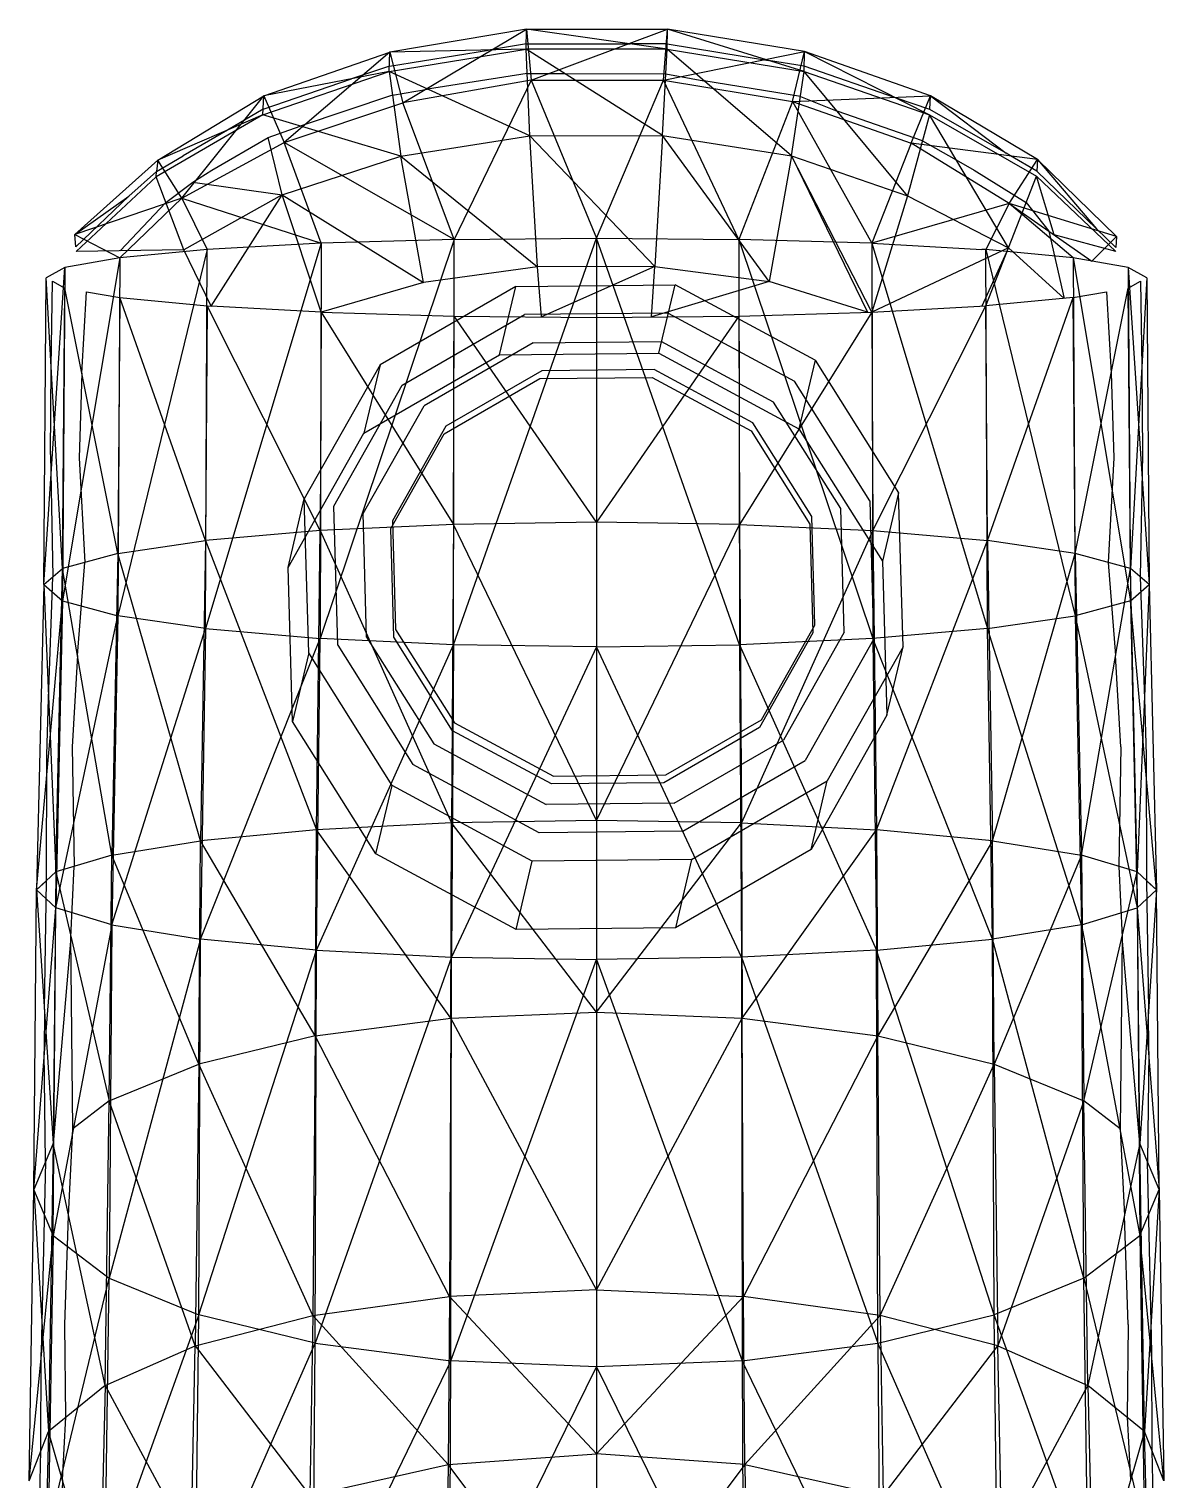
# Model space of a CAD drawing. Header units: inches. Extents: x 0 to 54693, y 0 to 31146.
# Drawn here: x 13283.5 to 13332, y 14921.6 to 14983.6 of the extents above; entities that cross this region are included whole.
import ezdxf

# ---------------------------------------------------------------- set-up
doc = ezdxf.new("R2010")
doc.units = ezdxf.units.IN
doc.header["$MEASUREMENT"] = 0
doc.layers.add('Added', color=3, linetype='Continuous')

msp = doc.modelspace()

# ---------------------------------------------------------------- linework, layer by layer
at = {"layer": 'Added', "linetype": 'Continuous', "lineweight": -2, "ltscale": 0.18}
for p, q in [((13304.755, 14983.564), (13298.912, 14982.585)), ((13299.466, 14980.409), (13304.755, 14983.564)), ((13304.738, 14982.702), (13304.755, 14983.564)), ((13304.755, 14983.564), (13310.766, 14983.568)), ((13310.753, 14982.707), (13304.755, 14983.564)), ((13304.755, 14983.564), (13304.943, 14981.386)), ((13304.943, 14981.386), (13310.766, 14983.568)), ((13310.602, 14981.386), (13310.766, 14983.568)), ((13310.753, 14982.707), (13310.766, 14983.568)), ((13316.626, 14982.601), (13310.766, 14983.568)), ((13316.609, 14981.757), (13310.766, 14983.568)), ((13293.528, 14980.71), (13298.912, 14982.585)), ((13298.912, 14982.585), (13294.397, 14978.723)), ((13298.879, 14981.749), (13304.738, 14982.702)), ((13298.879, 14981.749), (13298.912, 14982.585)), ((13298.888, 14981.987), (13303.123, 14982.67)), ((13304.738, 14982.702), (13298.912, 14982.585)), ((13298.912, 14982.585), (13299.466, 14980.409)), ((13304.743, 14982.933), (13303.123, 14982.67)), ((13310.753, 14982.707), (13304.738, 14982.702)), ((13304.895, 14979.003), (13304.738, 14982.702)), ((13310.564, 14979.013), (13304.738, 14982.702)), ((13304.743, 14982.933), (13309.175, 14982.932)), ((13310.756, 14982.932), (13309.175, 14982.932)), ((13310.564, 14979.013), (13310.753, 14982.707)), ((13310.602, 14981.386), (13316.626, 14982.601)), ((13316.077, 14978.151), (13310.753, 14982.707)), ((13310.753, 14982.707), (13316.609, 14981.757)), ((13310.756, 14982.932), (13315.093, 14982.227)), ((13316.117, 14980.469), (13316.626, 14982.601)), ((13316.609, 14981.757), (13316.626, 14982.601)), ((13316.626, 14982.601), (13321.962, 14979.903)), ((13322.013, 14980.71), (13316.626, 14982.601)), ((13298.888, 14981.987), (13297.267, 14981.436)), ((13316.614, 14981.981), (13315.093, 14982.227)), ((13320.549, 14980.618), (13316.614, 14981.981)), ((13293.482, 14979.899), (13298.879, 14981.749)), ((13293.496, 14980.149), (13297.267, 14981.436)), ((13298.879, 14981.749), (13293.528, 14980.71)), ((13304.895, 14979.003), (13298.879, 14981.749)), ((13298.879, 14981.749), (13299.017, 14980.747)), ((13304.943, 14981.386), (13299.466, 14980.409)), ((13304.782, 14981.666), (13300.52, 14981)), ((13304.943, 14981.386), (13301.652, 14974.581)), ((13304.782, 14981.666), (13306.378, 14981.664)), ((13304.943, 14981.386), (13307.739, 14974.638)), ((13304.943, 14981.386), (13310.602, 14981.386)), ((13306.378, 14981.664), (13310.699, 14981.65)), ((13307.739, 14974.638), (13310.602, 14981.386)), ((13313.826, 14974.581), (13310.602, 14981.386)), ((13310.602, 14981.386), (13316.117, 14980.469)), ((13310.699, 14981.65), (13312.326, 14981.361)), ((13316.451, 14980.685), (13312.326, 14981.361)), ((13316.077, 14978.151), (13316.609, 14981.757)), ((13316.609, 14981.757), (13321.962, 14979.903)), ((13321.023, 14976.445), (13316.609, 14981.757)), ((13288.998, 14977.964), (13293.528, 14980.71)), ((13290.024, 14976.346), (13293.528, 14980.71)), ((13293.482, 14979.899), (13293.528, 14980.71)), ((13293.528, 14980.71), (13294.397, 14978.723)), ((13299.017, 14980.747), (13295.079, 14979.423)), ((13299.017, 14980.747), (13300.52, 14981)), ((13299.017, 14980.747), (13299.375, 14978.142)), ((13316.117, 14980.469), (13322.013, 14980.71)), ((13316.451, 14980.685), (13318.026, 14980.052)), ((13321.976, 14980.128), (13320.549, 14980.618)), ((13321.183, 14978.691), (13322.013, 14980.71)), ((13321.976, 14980.128), (13322.013, 14980.71)), ((13322.013, 14980.71), (13325.238, 14978.26)), ((13326.581, 14977.994), (13322.013, 14980.71)), ((13293.496, 14980.149), (13291.968, 14979.246)), ((13294.397, 14978.723), (13299.466, 14980.409)), ((13301.652, 14974.581), (13299.466, 14980.409)), ((13316.117, 14980.469), (13313.826, 14974.581)), ((13316.117, 14980.469), (13319.498, 14974.411)), ((13316.117, 14980.469), (13321.183, 14978.691)), ((13321.66, 14978.792), (13318.026, 14980.052)), ((13325.238, 14978.26), (13321.976, 14980.128)), ((13293.482, 14979.899), (13288.919, 14977.25)), ((13293.482, 14979.899), (13288.998, 14977.964)), ((13299.375, 14978.142), (13293.482, 14979.899)), ((13293.715, 14978.929), (13295.079, 14979.423)), ((13321.962, 14979.903), (13321.023, 14976.445)), ((13325.339, 14974.225), (13321.962, 14979.903)), ((13321.962, 14979.903), (13326.536, 14977.275)), ((13290.024, 14976.346), (13294.397, 14978.723)), ((13291.968, 14979.246), (13290.077, 14978.149)), ((13291.309, 14977.539), (13293.715, 14978.929)), ((13294.304, 14976.485), (13293.715, 14978.929)), ((13301.652, 14974.581), (13294.397, 14978.723)), ((13295.979, 14974.411), (13294.397, 14978.723)), ((13299.375, 14978.142), (13304.895, 14979.003)), ((13304.895, 14979.003), (13310.564, 14979.013)), ((13305.212, 14973.41), (13304.895, 14979.003)), ((13310.224, 14973.426), (13304.895, 14979.003)), ((13310.564, 14979.013), (13310.224, 14973.426)), ((13310.564, 14979.013), (13316.077, 14978.151)), ((13315.112, 14972.774), (13310.564, 14979.013)), ((13321.183, 14978.691), (13319.498, 14974.411)), ((13325.374, 14976.116), (13321.183, 14978.691)), ((13326.581, 14977.994), (13321.183, 14978.691)), ((13321.66, 14978.792), (13323.11, 14977.973)), ((13288.945, 14977.482), (13290.077, 14978.149)), ((13294.304, 14976.485), (13299.375, 14978.142)), ((13300.346, 14972.738), (13299.375, 14978.142)), ((13299.375, 14978.142), (13305.212, 14973.41)), ((13316.077, 14978.151), (13315.112, 14972.774)), ((13316.077, 14978.151), (13319.312, 14971.463)), ((13316.077, 14978.151), (13321.023, 14976.445)), ((13319.498, 14971.469), (13316.077, 14978.151)), ((13325.43, 14978.149), (13325.238, 14978.26)), ((13326.549, 14977.491), (13325.43, 14978.149)), ((13288.998, 14977.964), (13285.453, 14974.791)), ((13288.945, 14977.482), (13287.757, 14976.425)), ((13288.919, 14977.25), (13288.945, 14977.482)), ((13288.998, 14977.964), (13288.945, 14977.482)), ((13290.024, 14976.346), (13288.998, 14977.964)), ((13290.499, 14977.025), (13291.309, 14977.539)), ((13323.11, 14977.973), (13323.879, 14977.539)), ((13323.879, 14977.539), (13326.098, 14976.158)), ((13325.374, 14976.116), (13326.581, 14977.994)), ((13326.581, 14977.994), (13326.549, 14977.491)), ((13329.106, 14975.032), (13326.549, 14977.491)), ((13326.581, 14977.994), (13329.106, 14975.032)), ((13326.581, 14977.994), (13329.951, 14974.703)), ((13285.513, 14974.06), (13288.919, 14977.25)), ((13290.112, 14974.135), (13288.919, 14977.25)), ((13289.338, 14976.156), (13290.499, 14977.025)), ((13290.499, 14977.025), (13294.304, 14976.485)), ((13325.339, 14974.225), (13326.536, 14977.275)), ((13327.294, 14974.773), (13326.536, 14977.275)), ((13326.536, 14977.275), (13329.927, 14974.068)), ((13285.453, 14974.791), (13287.757, 14976.425)), ((13290.024, 14976.346), (13285.453, 14974.791)), ((13287.757, 14976.425), (13285.496, 14974.262)), ((13290.024, 14976.346), (13287.371, 14973.789)), ((13290.024, 14976.346), (13291.109, 14974.141)), ((13290.024, 14976.346), (13295.979, 14974.411)), ((13294.304, 14976.485), (13290.112, 14974.135)), ((13291.276, 14971.729), (13294.304, 14976.485)), ((13295.979, 14971.469), (13294.304, 14976.485)), ((13294.304, 14976.485), (13300.346, 14972.738)), ((13321.023, 14976.445), (13319.498, 14971.469)), ((13321.023, 14976.445), (13325.339, 14974.225)), ((13289.338, 14976.156), (13287.385, 14974.091)), ((13325.374, 14976.116), (13319.498, 14974.411)), ((13325.374, 14976.116), (13324.369, 14974.141)), ((13328.107, 14973.789), (13325.374, 14976.116)), ((13325.374, 14976.116), (13328.906, 14973.65)), ((13329.951, 14974.703), (13325.374, 14976.116)), ((13326.098, 14976.158), (13327.065, 14974.935)), ((13329.933, 14974.233), (13329.106, 14975.032)), ((13285.453, 14974.791), (13287.371, 14973.789)), ((13285.496, 14974.262), (13285.453, 14974.791)), ((13295.979, 14974.411), (13291.039, 14957.946)), ((13295.979, 14974.411), (13291.109, 14974.141)), ((13301.652, 14974.581), (13295.93, 14957.523)), ((13295.979, 14974.411), (13295.93, 14957.523)), ((13301.652, 14974.581), (13295.979, 14974.411)), ((13301.626, 14957.257), (13307.739, 14974.638)), ((13301.626, 14957.257), (13301.652, 14974.581)), ((13301.652, 14974.581), (13307.739, 14974.638)), ((13307.739, 14974.638), (13313.826, 14974.581)), ((13307.739, 14974.638), (13307.739, 14806.721)), ((13313.851, 14957.257), (13307.739, 14974.638)), ((13319.498, 14974.411), (13313.826, 14974.581)), ((13313.826, 14974.581), (13319.548, 14957.523)), ((13313.826, 14974.581), (13313.851, 14957.257)), ((13319.498, 14974.411), (13324.202, 14974.15)), ((13319.498, 14974.411), (13324.439, 14957.946)), ((13319.498, 14974.411), (13319.548, 14957.523)), ((13327.065, 14974.935), (13327.717, 14972.054)), ((13329.927, 14974.068), (13327.294, 14974.773)), ((13328.906, 14973.65), (13329.951, 14974.703)), ((13329.951, 14974.703), (13329.933, 14974.233)), ((13287.371, 14973.789), (13284.926, 14959.139)), ((13287.371, 14973.789), (13285.022, 14973.379)), ((13290.112, 14974.135), (13285.513, 14974.06)), ((13291.109, 14974.141), (13287.285, 14958.497)), ((13287.371, 14973.789), (13287.285, 14958.497)), ((13291.109, 14974.141), (13287.371, 14973.789)), ((13291.276, 14971.729), (13290.112, 14974.135)), ((13291.039, 14957.946), (13291.109, 14974.141)), ((13325.339, 14974.225), (13319.498, 14971.469)), ((13325.339, 14974.225), (13324.202, 14971.729)), ((13324.369, 14974.141), (13324.202, 14974.15)), ((13324.369, 14971.739), (13325.339, 14974.225)), ((13324.439, 14957.946), (13324.369, 14974.141)), ((13324.369, 14974.141), (13328.192, 14958.497)), ((13328.107, 14973.789), (13324.369, 14974.141)), ((13325.339, 14974.225), (13327.717, 14972.054)), ((13328.107, 14973.789), (13330.552, 14959.139)), ((13330.456, 14973.379), (13328.107, 14973.789)), ((13328.107, 14973.789), (13328.192, 14958.497)), ((13284.121, 14959.828), (13285.022, 14973.379)), ((13285.022, 14973.379), (13284.22, 14972.94)), ((13285.022, 14973.379), (13284.926, 14959.139)), ((13305.212, 14973.41), (13300.346, 14972.738)), ((13310.224, 14973.426), (13305.212, 14973.41)), ((13305.387, 14971.263), (13305.212, 14973.41)), ((13310.224, 14973.426), (13305.387, 14971.263)), ((13310.091, 14971.263), (13310.224, 14973.426)), ((13310.224, 14973.426), (13315.112, 14972.774)), ((13330.456, 14973.379), (13330.552, 14959.139)), ((13330.456, 14973.379), (13331.356, 14959.828)), ((13331.258, 14972.94), (13330.456, 14973.379)), ((13284.121, 14959.828), (13284.22, 14972.94)), ((13284.926, 14960.517), (13284.22, 14972.94)), ((13284.438, 14969.113), (13284.496, 14972.788)), ((13284.496, 14972.788), (13285.022, 14972.5)), ((13284.926, 14960.517), (13285.022, 14972.5)), ((13287.285, 14961.159), (13285.022, 14972.5)), ((13300.346, 14972.738), (13295.979, 14971.469)), ((13304.291, 14972.57), (13298.493, 14969.219)), ((13303.598, 14969.646), (13304.291, 14972.57)), ((13304.291, 14972.57), (13311.095, 14972.64)), ((13315.112, 14972.774), (13310.091, 14971.263)), ((13310.402, 14969.717), (13311.095, 14972.64)), ((13317.082, 14969.412), (13311.095, 14972.64)), ((13319.312, 14971.463), (13315.112, 14972.774)), ((13328.192, 14961.159), (13330.456, 14972.5)), ((13330.456, 14972.5), (13330.981, 14972.788)), ((13330.552, 14960.517), (13330.456, 14972.5)), ((13331.258, 14972.94), (13330.552, 14960.517)), ((13330.981, 14972.788), (13331.04, 14969.113)), ((13331.258, 14972.94), (13331.356, 14959.828)), ((13285.747, 14968.863), (13285.952, 14972.338)), ((13285.952, 14972.338), (13287.371, 14972.09)), ((13287.371, 14972.09), (13287.285, 14961.159)), ((13291.039, 14961.71), (13287.371, 14972.09)), ((13287.371, 14972.09), (13291.109, 14971.739)), ((13328.107, 14972.09), (13324.369, 14971.739)), ((13324.439, 14961.71), (13328.107, 14972.09)), ((13328.107, 14972.09), (13329.526, 14972.338)), ((13328.192, 14961.159), (13328.107, 14972.09)), ((13329.526, 14972.338), (13329.73, 14968.863)), ((13291.109, 14971.739), (13291.039, 14961.71)), ((13295.93, 14962.133), (13291.109, 14971.739)), ((13291.109, 14971.739), (13291.276, 14971.729)), ((13295.979, 14971.469), (13291.276, 14971.729)), ((13295.979, 14971.469), (13295.93, 14962.133)), ((13295.979, 14971.469), (13301.652, 14971.299)), ((13295.979, 14971.469), (13301.626, 14962.399)), ((13299.431, 14968.346), (13304.66, 14971.367)), ((13301.626, 14962.399), (13301.652, 14971.299)), ((13307.739, 14962.49), (13301.652, 14971.299)), ((13301.652, 14971.299), (13307.739, 14971.241)), ((13310.796, 14971.431), (13304.66, 14971.367)), ((13307.739, 14971.241), (13313.826, 14971.299)), ((13313.826, 14971.299), (13307.739, 14962.49)), ((13310.796, 14971.431), (13316.194, 14968.519)), ((13313.826, 14971.299), (13319.498, 14971.469)), ((13313.826, 14971.299), (13313.851, 14962.399)), ((13319.498, 14971.469), (13313.851, 14962.399)), ((13319.498, 14971.469), (13324.369, 14971.739)), ((13319.498, 14971.469), (13319.548, 14962.133)), ((13319.548, 14962.133), (13324.369, 14971.739)), ((13324.439, 14961.71), (13324.369, 14971.739)), ((13305.029, 14970.165), (13300.37, 14967.472)), ((13305.029, 14970.165), (13310.496, 14970.221)), ((13315.307, 14967.627), (13310.496, 14970.221)), ((13297.8, 14966.295), (13303.598, 14969.646)), ((13303.598, 14969.646), (13310.402, 14969.717)), ((13310.402, 14969.717), (13316.388, 14966.488)), ((13317.082, 14969.412), (13316.388, 14966.488)), ((13317.082, 14969.412), (13320.648, 14963.749)), ((13284.407, 14965.384), (13284.438, 14969.113)), ((13285.747, 14968.863), (13285.637, 14965.248)), ((13298.493, 14969.219), (13295.255, 14963.486)), ((13298.493, 14969.219), (13297.8, 14966.295)), ((13305.397, 14968.962), (13301.308, 14966.599)), ((13310.196, 14969.012), (13305.397, 14968.962)), ((13314.419, 14966.735), (13310.196, 14969.012)), ((13329.73, 14968.863), (13329.84, 14965.248)), ((13331.04, 14969.113), (13331.07, 14965.384)), ((13296.511, 14963.175), (13299.431, 14968.346)), ((13301.229, 14966.265), (13305.318, 14968.628)), ((13305.318, 14968.628), (13310.117, 14968.678)), ((13310.117, 14968.678), (13314.34, 14966.401)), ((13319.41, 14963.413), (13316.194, 14968.519)), ((13318.172, 14963.077), (13315.307, 14967.627)), ((13297.767, 14962.865), (13300.37, 14967.472)), ((13294.561, 14960.562), (13297.8, 14966.295)), ((13301.308, 14966.599), (13299.024, 14962.555)), ((13314.34, 14966.401), (13316.855, 14962.407)), ((13316.934, 14962.741), (13314.419, 14966.735)), ((13316.388, 14966.488), (13319.954, 14960.826)), ((13298.945, 14962.221), (13301.229, 14966.265)), ((13284.407, 14965.384), (13284.507, 14960.158)), ((13285.637, 14965.248), (13285.884, 14960.777)), ((13329.84, 14965.248), (13329.594, 14960.777)), ((13331.07, 14965.384), (13330.971, 14960.158)), ((13294.561, 14960.562), (13295.255, 14963.486)), ((13295.444, 14956.906), (13295.255, 14963.486)), ((13319.41, 14963.413), (13319.58, 14957.48)), ((13320.648, 14963.749), (13319.954, 14960.826)), ((13320.837, 14957.17), (13320.648, 14963.749)), ((13296.682, 14957.242), (13296.511, 14963.175)), ((13297.919, 14957.578), (13297.767, 14962.865)), ((13317.067, 14958.1), (13316.934, 14962.741)), ((13318.324, 14957.79), (13318.172, 14963.077)), ((13295.93, 14962.133), (13291.039, 14961.71)), ((13295.78, 14949.355), (13295.93, 14962.133)), ((13301.626, 14962.399), (13295.93, 14962.133)), ((13295.93, 14962.133), (13301.548, 14949.652)), ((13299.078, 14957.58), (13298.945, 14962.221)), ((13299.024, 14962.555), (13299.157, 14957.914)), ((13301.626, 14962.399), (13301.548, 14949.652)), ((13307.739, 14962.49), (13301.626, 14962.399)), ((13307.739, 14949.753), (13301.626, 14962.399)), ((13313.851, 14962.399), (13307.739, 14962.49)), ((13307.739, 14949.753), (13313.851, 14962.399)), ((13313.851, 14962.399), (13319.548, 14962.133)), ((13313.851, 14962.399), (13313.929, 14949.652)), ((13319.548, 14962.133), (13313.929, 14949.652)), ((13316.855, 14962.407), (13316.988, 14957.766)), ((13319.548, 14962.133), (13324.439, 14961.71)), ((13319.548, 14962.133), (13319.698, 14949.355)), ((13287.285, 14961.159), (13291.039, 14961.71)), ((13291.039, 14961.71), (13290.826, 14948.883)), ((13291.039, 14961.71), (13295.78, 14949.355)), ((13319.698, 14949.355), (13324.439, 14961.71)), ((13328.192, 14961.159), (13324.439, 14961.71)), ((13324.439, 14961.71), (13324.652, 14948.883)), ((13287.285, 14961.159), (13284.926, 14960.517)), ((13285.563, 14956.801), (13285.884, 14960.777)), ((13287.285, 14961.159), (13287.025, 14948.267)), ((13290.826, 14948.883), (13287.285, 14961.159)), ((13319.954, 14960.826), (13320.143, 14954.246)), ((13324.652, 14948.883), (13328.192, 14961.159)), ((13330.552, 14960.517), (13328.192, 14961.159)), ((13328.192, 14961.159), (13328.453, 14948.267)), ((13329.594, 14960.777), (13329.915, 14956.801)), ((13284.121, 14959.828), (13284.926, 14960.517)), ((13284.325, 14954.952), (13284.507, 14960.158)), ((13284.635, 14947.55), (13284.926, 14960.517)), ((13287.025, 14948.267), (13284.926, 14960.517)), ((13294.75, 14953.983), (13294.561, 14960.562)), ((13328.453, 14948.267), (13330.552, 14960.517)), ((13330.842, 14947.55), (13330.552, 14960.517)), ((13331.356, 14959.828), (13330.552, 14960.517)), ((13330.971, 14960.158), (13331.152, 14954.952)), ((13284.121, 14959.828), (13283.82, 14946.781)), ((13284.121, 14959.828), (13284.635, 14947.55)), ((13284.121, 14959.828), (13284.926, 14959.139)), ((13330.552, 14959.139), (13331.356, 14959.828)), ((13331.356, 14959.828), (13330.842, 14947.55)), ((13331.356, 14959.828), (13331.658, 14946.781)), ((13283.82, 14946.781), (13284.926, 14959.139)), ((13284.926, 14959.139), (13284.635, 14946.012)), ((13284.926, 14959.139), (13287.285, 14958.497)), ((13330.552, 14959.139), (13328.192, 14958.497)), ((13331.658, 14946.781), (13330.552, 14959.139)), ((13330.552, 14959.139), (13330.842, 14946.012)), ((13284.635, 14946.012), (13287.285, 14958.497)), ((13287.285, 14958.497), (13287.025, 14945.295)), ((13291.039, 14957.946), (13287.285, 14958.497)), ((13324.439, 14957.946), (13328.192, 14958.497)), ((13328.192, 14958.497), (13328.453, 14945.295)), ((13328.192, 14958.497), (13330.842, 14946.012)), ((13287.025, 14945.295), (13291.039, 14957.946)), ((13291.039, 14957.946), (13290.826, 14944.679)), ((13291.039, 14957.946), (13295.93, 14957.523)), ((13299.157, 14957.914), (13301.672, 14953.92)), ((13316.988, 14957.766), (13314.704, 14953.722)), ((13314.783, 14954.056), (13317.067, 14958.1)), ((13318.324, 14957.79), (13315.722, 14953.183)), ((13324.439, 14957.946), (13319.548, 14957.523)), ((13324.652, 14944.679), (13324.439, 14957.946)), ((13328.453, 14945.295), (13324.439, 14957.946)), ((13290.826, 14944.679), (13295.93, 14957.523)), ((13295.78, 14944.207), (13295.93, 14957.523)), ((13295.78, 14944.207), (13301.626, 14957.257)), ((13301.626, 14957.257), (13295.93, 14957.523)), ((13296.682, 14957.242), (13299.897, 14952.136)), ((13297.919, 14957.578), (13300.784, 14953.028)), ((13301.593, 14953.586), (13299.078, 14957.58)), ((13301.626, 14957.257), (13301.548, 14943.91)), ((13307.739, 14957.166), (13301.548, 14943.91)), ((13307.739, 14957.166), (13301.626, 14957.257)), ((13307.739, 14957.166), (13313.851, 14957.257)), ((13313.929, 14943.91), (13307.739, 14957.166)), ((13319.548, 14957.523), (13313.851, 14957.257)), ((13313.851, 14957.257), (13319.698, 14944.207)), ((13313.851, 14957.257), (13313.929, 14943.91)), ((13319.58, 14957.48), (13316.66, 14952.31)), ((13320.837, 14957.17), (13317.598, 14951.436)), ((13324.652, 14944.679), (13319.548, 14957.523)), ((13319.548, 14957.523), (13319.698, 14944.207)), ((13320.143, 14954.246), (13320.837, 14957.17)), ((13285.563, 14956.801), (13285.335, 14952.895)), ((13295.444, 14956.906), (13294.75, 14953.983)), ((13299.009, 14951.243), (13295.444, 14956.906)), ((13330.143, 14952.895), (13329.915, 14956.801)), ((13284.258, 14952.555), (13284.325, 14954.952)), ((13331.152, 14954.952), (13331.219, 14952.555)), ((13298.316, 14948.32), (13294.75, 14953.983)), ((13301.672, 14953.92), (13305.895, 14951.643)), ((13310.694, 14951.693), (13314.783, 14954.056)), ((13320.143, 14954.246), (13316.905, 14948.513)), ((13305.816, 14951.309), (13301.593, 14953.586)), ((13314.704, 14953.722), (13310.615, 14951.359)), ((13285.335, 14952.895), (13285.423, 14947.787)), ((13300.784, 14953.028), (13305.595, 14950.434)), ((13311.063, 14950.49), (13315.722, 14953.183)), ((13330.143, 14952.895), (13330.054, 14947.787)), ((13284.236, 14947.174), (13284.258, 14952.555)), ((13305.296, 14949.224), (13299.897, 14952.136)), ((13311.431, 14949.288), (13316.66, 14952.31)), ((13331.219, 14952.555), (13331.242, 14947.174)), ((13305.895, 14951.643), (13310.694, 14951.693)), ((13311.8, 14948.085), (13317.598, 14951.436)), ((13316.905, 14948.513), (13317.598, 14951.436)), ((13298.316, 14948.32), (13299.009, 14951.243)), ((13304.996, 14948.015), (13299.009, 14951.243)), ((13310.615, 14951.359), (13305.816, 14951.309)), ((13311.063, 14950.49), (13305.595, 14950.434)), ((13301.548, 14949.652), (13295.78, 14949.355)), ((13301.518, 14941.303), (13301.548, 14949.652)), ((13307.739, 14949.753), (13301.548, 14949.652)), ((13307.739, 14941.561), (13301.548, 14949.652)), ((13313.929, 14949.652), (13307.739, 14949.753)), ((13307.739, 14941.561), (13313.929, 14949.652)), ((13313.929, 14949.652), (13319.698, 14949.355)), ((13313.929, 14949.652), (13313.959, 14941.303)), ((13295.78, 14949.355), (13290.826, 14948.883)), ((13295.722, 14940.546), (13295.78, 14949.355)), ((13301.518, 14941.303), (13295.78, 14949.355)), ((13311.431, 14949.288), (13305.296, 14949.224)), ((13313.959, 14941.303), (13319.698, 14949.355)), ((13324.652, 14948.883), (13319.698, 14949.355)), ((13319.698, 14949.355), (13319.756, 14940.546)), ((13287.025, 14948.267), (13290.826, 14948.883)), ((13290.744, 14939.341), (13290.826, 14948.883)), ((13295.722, 14940.546), (13290.826, 14948.883)), ((13304.303, 14945.091), (13298.316, 14948.32)), ((13316.905, 14948.513), (13311.107, 14945.162)), ((13324.652, 14948.883), (13319.756, 14940.546)), ((13324.733, 14939.341), (13324.652, 14948.883)), ((13324.652, 14948.883), (13328.453, 14948.267)), ((13287.025, 14948.267), (13284.635, 14947.55)), ((13285.286, 14944.769), (13285.423, 14947.787)), ((13286.925, 14937.771), (13287.025, 14948.267)), ((13290.744, 14939.341), (13287.025, 14948.267)), ((13304.303, 14945.091), (13304.996, 14948.015)), ((13311.8, 14948.085), (13304.996, 14948.015)), ((13311.8, 14948.085), (13311.107, 14945.162)), ((13328.453, 14948.267), (13324.733, 14939.341)), ((13330.842, 14947.55), (13328.453, 14948.267)), ((13328.453, 14948.267), (13328.553, 14937.771)), ((13330.054, 14947.787), (13330.191, 14944.769)), ((13283.82, 14946.781), (13284.635, 14947.55)), ((13284.236, 14947.174), (13283.82, 14946.781)), ((13284.152, 14941.674), (13284.236, 14947.174)), ((13284.635, 14947.55), (13284.524, 14935.943)), ((13284.635, 14947.55), (13286.925, 14937.771)), ((13328.553, 14937.771), (13330.842, 14947.55)), ((13330.842, 14947.55), (13331.658, 14946.781)), ((13330.954, 14935.943), (13330.842, 14947.55)), ((13331.242, 14947.174), (13331.658, 14946.781)), ((13331.242, 14947.174), (13331.326, 14941.674)), ((13283.705, 14933.982), (13283.82, 14946.781)), ((13283.82, 14946.781), (13284.524, 14935.943)), ((13284.635, 14946.012), (13283.82, 14946.781)), ((13330.842, 14946.012), (13331.658, 14946.781)), ((13331.658, 14946.781), (13330.954, 14935.943)), ((13331.772, 14933.982), (13331.658, 14946.781)), ((13283.705, 14933.982), (13284.635, 14946.012)), ((13284.524, 14932.02), (13284.635, 14946.012)), ((13287.025, 14945.295), (13284.635, 14946.012)), ((13328.453, 14945.295), (13330.842, 14946.012)), ((13330.842, 14946.012), (13331.772, 14933.982)), ((13330.842, 14946.012), (13330.954, 14932.02)), ((13287.025, 14945.295), (13284.524, 14932.02)), ((13287.025, 14945.295), (13286.925, 14930.192)), ((13287.025, 14945.295), (13290.826, 14944.679)), ((13328.453, 14945.295), (13324.652, 14944.679)), ((13328.453, 14945.295), (13330.954, 14932.02)), ((13328.553, 14930.192), (13328.453, 14945.295)), ((13285.286, 14944.769), (13284.524, 14935.943)), ((13285.371, 14936.574), (13285.286, 14944.769)), ((13290.826, 14944.679), (13286.925, 14930.192)), ((13290.744, 14928.622), (13290.826, 14944.679)), ((13295.78, 14944.207), (13290.826, 14944.679)), ((13311.107, 14945.162), (13304.303, 14945.091)), ((13319.698, 14944.207), (13324.652, 14944.679)), ((13328.553, 14930.192), (13324.652, 14944.679)), ((13324.733, 14928.622), (13324.652, 14944.679)), ((13330.191, 14944.769), (13330.107, 14936.574)), ((13330.954, 14935.943), (13330.191, 14944.769)), ((13290.744, 14928.622), (13295.78, 14944.207)), ((13295.722, 14927.418), (13295.78, 14944.207)), ((13295.78, 14944.207), (13301.548, 14943.91)), ((13319.698, 14944.207), (13313.929, 14943.91)), ((13319.756, 14927.418), (13319.698, 14944.207)), ((13324.733, 14928.622), (13319.698, 14944.207)), ((13301.548, 14943.91), (13295.722, 14927.418)), ((13301.518, 14926.66), (13301.548, 14943.91)), ((13301.518, 14926.66), (13307.739, 14943.809)), ((13301.548, 14943.91), (13307.739, 14943.809)), ((13313.929, 14943.91), (13307.739, 14943.809)), ((13307.739, 14943.809), (13313.959, 14926.66)), ((13313.929, 14943.91), (13319.756, 14927.418)), ((13313.929, 14943.91), (13313.959, 14926.66)), ((13284.152, 14941.674), (13284.135, 14939.883)), ((13301.518, 14941.303), (13307.739, 14941.561)), ((13307.739, 14941.561), (13313.959, 14941.303)), ((13331.343, 14939.883), (13331.326, 14941.674)), ((13295.722, 14940.546), (13301.518, 14941.303)), ((13301.518, 14941.303), (13301.464, 14929.408)), ((13307.739, 14929.686), (13301.518, 14941.303)), ((13307.739, 14929.686), (13313.959, 14941.303)), ((13314.014, 14929.408), (13313.959, 14941.303)), ((13313.959, 14941.303), (13319.756, 14940.546)), ((13295.722, 14940.546), (13290.744, 14939.341)), ((13295.722, 14940.546), (13295.616, 14928.593)), ((13301.464, 14929.408), (13295.722, 14940.546)), ((13319.756, 14940.546), (13314.014, 14929.408)), ((13319.861, 14928.593), (13319.756, 14940.546)), ((13319.756, 14940.546), (13324.733, 14939.341)), ((13284.198, 14935.163), (13284.135, 14939.883)), ((13331.343, 14939.883), (13331.279, 14935.163)), ((13286.925, 14937.771), (13290.744, 14939.341)), ((13290.744, 14939.341), (13290.595, 14927.298)), ((13295.616, 14928.593), (13290.744, 14939.341)), ((13319.861, 14928.593), (13324.733, 14939.341)), ((13324.733, 14939.341), (13328.553, 14937.771)), ((13324.733, 14939.341), (13324.882, 14927.298)), ((13286.925, 14937.771), (13285.371, 14936.574)), ((13286.742, 14925.609), (13286.925, 14937.771)), ((13290.595, 14927.298), (13286.925, 14937.771)), ((13328.553, 14937.771), (13324.882, 14927.298)), ((13330.107, 14936.574), (13328.553, 14937.771)), ((13328.735, 14925.609), (13328.553, 14937.771)), ((13285.187, 14932.856), (13285.371, 14936.574)), ((13330.107, 14936.574), (13330.291, 14932.856)), ((13284.524, 14935.943), (13283.705, 14933.982)), ((13284.524, 14935.943), (13284.32, 14923.642)), ((13286.742, 14925.609), (13284.524, 14935.943)), ((13330.954, 14935.943), (13328.735, 14925.609)), ((13331.772, 14933.982), (13330.954, 14935.943)), ((13331.157, 14923.642), (13330.954, 14935.943)), ((13284.198, 14935.163), (13284.042, 14928.315)), ((13331.435, 14928.315), (13331.279, 14935.163)), ((13283.494, 14921.532), (13283.705, 14933.982)), ((13284.524, 14932.02), (13283.705, 14933.982)), ((13283.705, 14933.982), (13284.32, 14923.642)), ((13330.954, 14932.02), (13331.772, 14933.982)), ((13331.772, 14933.982), (13331.157, 14923.642)), ((13331.772, 14933.982), (13331.984, 14921.532)), ((13285.022, 14928.211), (13285.187, 14932.856)), ((13330.456, 14928.211), (13330.291, 14932.856)), ((13283.494, 14921.532), (13284.524, 14932.02)), ((13284.524, 14932.02), (13284.32, 14919.422)), ((13284.524, 14932.02), (13286.925, 14930.192)), ((13328.553, 14930.192), (13330.954, 14932.02)), ((13331.984, 14921.532), (13330.954, 14932.02)), ((13330.954, 14932.02), (13331.157, 14919.422)), ((13284.32, 14919.422), (13286.925, 14930.192)), ((13286.742, 14917.456), (13286.925, 14930.192)), ((13286.925, 14930.192), (13290.744, 14928.622)), ((13328.553, 14930.192), (13324.733, 14928.622)), ((13328.553, 14930.192), (13331.157, 14919.422)), ((13328.735, 14917.456), (13328.553, 14930.192)), ((13295.616, 14928.593), (13301.464, 14929.408)), ((13301.464, 14929.408), (13301.398, 14922.234)), ((13307.739, 14929.686), (13301.464, 14929.408)), ((13307.739, 14922.688), (13301.464, 14929.408)), ((13307.739, 14929.686), (13314.014, 14929.408)), ((13314.014, 14929.408), (13307.739, 14922.688)), ((13314.08, 14922.234), (13314.014, 14929.408)), ((13319.861, 14928.593), (13314.014, 14929.408)), ((13290.744, 14928.622), (13286.742, 14917.456)), ((13290.595, 14915.767), (13290.744, 14928.622)), ((13290.595, 14927.298), (13295.616, 14928.593)), ((13295.722, 14927.418), (13290.744, 14928.622)), ((13295.616, 14928.593), (13295.489, 14920.904)), ((13301.398, 14922.234), (13295.616, 14928.593)), ((13319.861, 14928.593), (13314.08, 14922.234)), ((13319.756, 14927.418), (13324.733, 14928.622)), ((13324.882, 14927.298), (13319.861, 14928.593)), ((13319.861, 14928.593), (13319.989, 14920.904)), ((13324.882, 14915.767), (13324.733, 14928.622)), ((13328.735, 14917.456), (13324.733, 14928.622)), ((13284.042, 14928.315), (13284.018, 14927.008)), ((13285.068, 14924.25), (13285.022, 14928.211)), ((13330.456, 14928.211), (13330.41, 14924.25)), ((13331.459, 14927.008), (13331.435, 14928.315)), ((13286.742, 14925.609), (13290.595, 14927.298)), ((13290.414, 14918.788), (13290.595, 14927.298)), ((13290.595, 14915.767), (13295.722, 14927.418)), ((13290.595, 14927.298), (13295.489, 14920.904)), ((13295.616, 14914.471), (13295.722, 14927.418)), ((13295.722, 14927.418), (13301.518, 14926.66)), ((13313.959, 14926.66), (13319.756, 14927.418)), ((13324.882, 14915.767), (13319.756, 14927.418)), ((13319.756, 14927.418), (13319.861, 14914.471)), ((13319.989, 14920.904), (13324.882, 14927.298)), ((13325.063, 14918.788), (13324.882, 14927.298)), ((13324.882, 14927.298), (13328.735, 14925.609)), ((13284.003, 14922.833), (13284.018, 14927.008)), ((13301.518, 14926.66), (13295.616, 14914.471)), ((13301.464, 14913.657), (13301.518, 14926.66)), ((13307.739, 14926.402), (13301.518, 14926.66)), ((13313.959, 14926.66), (13307.739, 14926.402)), ((13319.861, 14914.471), (13313.959, 14926.66)), ((13313.959, 14926.66), (13314.014, 14913.657)), ((13331.475, 14922.833), (13331.459, 14927.008)), ((13301.464, 14913.657), (13307.739, 14926.402)), ((13307.739, 14926.402), (13314.014, 14913.657)), ((13286.742, 14925.609), (13284.32, 14923.642)), ((13286.742, 14925.609), (13286.521, 14916.03)), ((13286.742, 14925.609), (13290.414, 14918.788)), ((13325.063, 14918.788), (13328.735, 14925.609)), ((13331.157, 14923.642), (13328.735, 14925.609)), ((13328.735, 14925.609), (13328.957, 14916.03)), ((13284.92, 14921.568), (13285.068, 14924.25)), ((13330.41, 14924.25), (13330.558, 14921.568)), ((13283.494, 14921.532), (13284.32, 14923.642)), ((13284.32, 14923.642), (13284.073, 14912.818)), ((13286.521, 14916.03), (13284.32, 14923.642)), ((13331.157, 14923.642), (13328.957, 14916.03)), ((13331.984, 14921.532), (13331.157, 14923.642)), ((13331.404, 14912.818), (13331.157, 14923.642)), ((13283.836, 14916.394), (13284.003, 14922.833)), ((13301.398, 14922.234), (13307.739, 14922.688)), ((13314.08, 14922.234), (13307.739, 14922.688)), ((13331.642, 14916.394), (13331.475, 14922.833)), ((13295.489, 14920.904), (13301.398, 14922.234)), ((13301.398, 14922.234), (13301.3, 14913.243)), ((13307.739, 14913.793), (13301.398, 14922.234)), ((13314.08, 14922.234), (13307.739, 14913.793)), ((13314.08, 14922.234), (13319.989, 14920.904)), ((13314.08, 14922.234), (13314.178, 14913.243)), ((13284.92, 14921.568), (13284.743, 14916.127))]:
    msp.add_line(p, q, dxfattribs=at)

doc.saveas('drawing.dxf')
